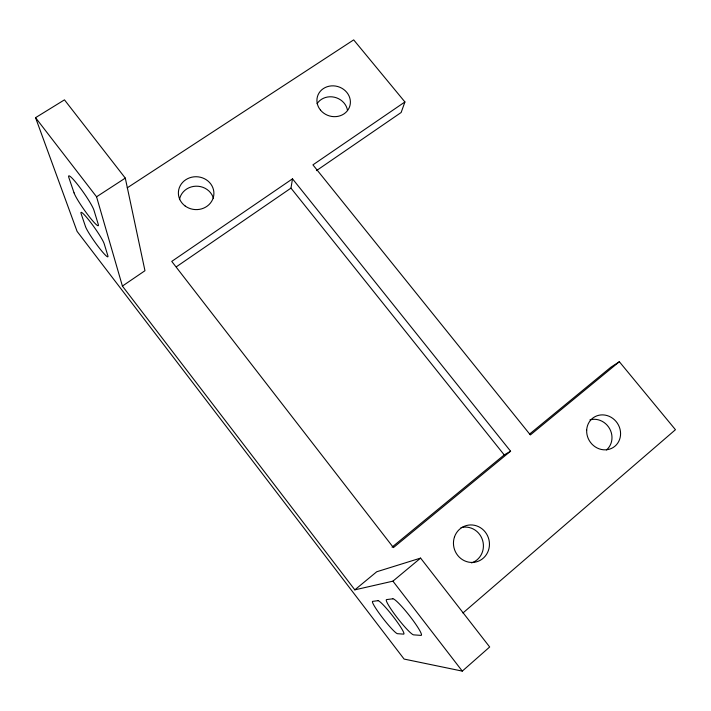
<?xml version="1.0" encoding="UTF-8"?>
<svg xmlns="http://www.w3.org/2000/svg" width="711" height="711" viewBox="0 0 711 711"><rect width="100%" height="100%" fill="white"/><g stroke="black" fill="none" stroke-linecap="round" stroke-linejoin="round"><path stroke-width="1.07" d="M176.426 266.741L290.968 188.122L292.505 178.825L510.587 451.201L393.432 547.586L171.751 261.399L292.505 178.825M127.216 187.855L353.687 39.887L404.915 101.957L401.146 112.498L316.431 170.64M35.55 117.671L77.09 231.395L404.088 659.061L462.292 671.113L489.675 646.983L420.592 558.099L376.732 571.76L354.825 589.854L122.408 286.08L96.563 196.796L35.55 117.671L64.47 99.851L125.296 178.114L144.964 270.713L122.408 286.08M462.959 612.971L675.45 429.702L619.343 361.73L610.918 367.187L529.606 434.039M354.825 589.854L392.925 581.154L420.592 558.099M392.054 547.132L504.223 454.907L510.587 451.201M619.343 361.73L530.362 434.936L312.929 164.863L404.915 101.957M96.563 196.796L125.296 178.114M290.968 188.122L504.223 454.907M392.925 581.154L462.292 671.113M317.07 103.717A16.522 15.011 16.7 0 1 334.374 97.211A16.522 15.011 16.7 0 1 347.546 110.552M179.465 199.649A17.393 16.122 3.2 0 1 195.898 186.193A17.393 16.122 3.2 0 1 213.513 198.573M461.057 527.633A18.406 17.544 73.6 0 1 482.618 540.404A18.406 17.544 73.6 0 1 471.553 562.908M589.961 419.854A17.517 16.202 56.4 0 1 609.7 428.804A17.517 16.202 56.4 0 1 606.474 449.939M377.95 600.688L372.688 601.355A20.441 2.213 52 0 0 382.367 617.575A20.441 2.213 52 0 0 397.467 633.688L403.608 634.132A21.152 2.364 52 0 0 393.778 617.352A21.152 2.364 52 0 0 377.95 600.688M392.845 598.795L386.562 599.595A22.325 2.631 51.9 0 0 396.889 617.29A22.325 2.631 51.9 0 0 413.66 634.861L420.992 635.394A23.187 2.826 51.8 0 0 410.514 617.024A23.187 2.826 51.8 0 0 392.845 598.795M74.042 192.832L68.887 177.661A21.917 2.515 54.9 0 1 78.93 186.246A21.917 2.515 54.9 0 1 93.968 210.269L98.278 224.383A21.108 2.355 54.7 0 1 88.404 215.557A21.108 2.355 54.7 0 1 74.042 192.832M85.498 226.578L81.134 213.735A20.006 2.133 54.6 0 1 90.573 222.285A20.006 2.133 54.6 0 1 104.215 243.829L107.859 255.764A19.339 2.009 54.5 0 1 98.589 247.073A19.339 2.009 54.5 0 1 85.498 226.578M320.51 110.125A16.868 15.278 16.8 0 0 349.208 107.734A16.868 15.278 16.8 0 0 331.246 85.898A16.868 15.278 16.8 0 0 320.51 110.125M586.682 430.155A17.908 16.522 56.1 0 0 611.327 448.49A17.908 16.522 56.1 0 0 612.855 418.441A17.908 16.522 56.1 0 0 586.682 430.155M185.064 205.932A17.775 16.442 3.5 0 0 213.709 195.774A17.775 16.442 3.5 0 0 189.641 177.812A17.775 16.442 3.5 0 0 185.064 205.932M454.525 536.814A18.833 17.926 72.9 0 0 474.61 562.241A18.833 17.926 72.9 0 0 485.231 532.015A18.833 17.926 72.9 0 0 454.525 536.814"/></g></svg>
